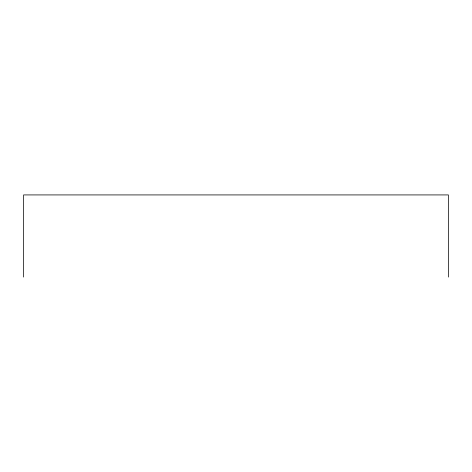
<?xml version="1.0" encoding="UTF-8"?>
<svg xmlns="http://www.w3.org/2000/svg" width="472" height="472" viewBox="0 0 472 472"><rect width="100%" height="100%" fill="white"/><g stroke="black" fill="none" stroke-linecap="round" stroke-linejoin="round"><path stroke-width="0.71" d="M448.4 277.076L448.4 194.924L23.6 194.924L23.6 277.076"/></g></svg>
